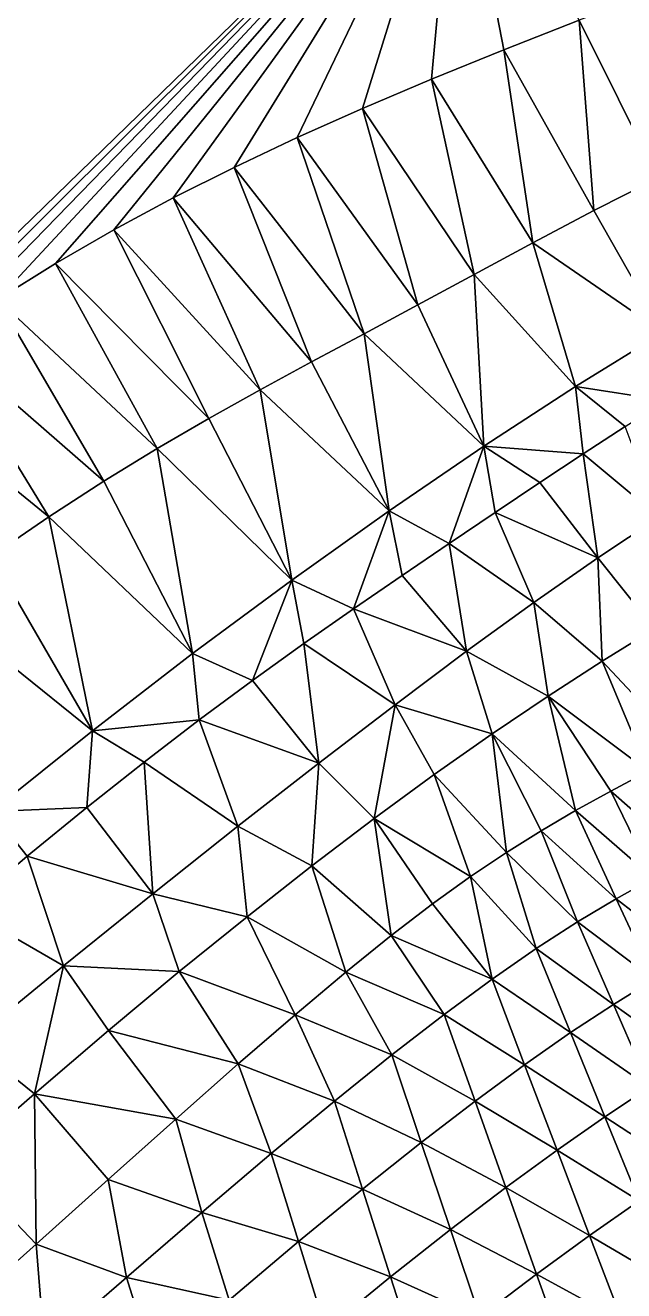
# Model space of a CAD drawing. Header units: metres. Extents: x 0 to 433, y 0 to 317.
# Drawn here: x 89.62 to 96.31, y 243.95 to 258.1 of the extents above; entities that cross this region are included whole.
import ezdxf

# ---------------------------------------------------------------- set-up
doc = ezdxf.new("R2010")
doc.units = ezdxf.units.M
doc.layers.add('TERRAIN_TIN', color=8, linetype='Continuous')

msp = doc.modelspace()

# ---------------------------------------------------------------- linework, layer by layer
at = {"layer": 'TERRAIN_TIN'}
for points in [[(87.33, 253.645, 3), (87.999, 254.141, 3), (94.439, 260.552, 2)], [(87.999, 254.141, 3), (88.657, 254.604, 3), (94.439, 260.552, 2)], [(88.657, 254.604, 3), (89.308, 255.035, 3), (94.439, 260.552, 2)], [(89.308, 255.035, 3), (89.956, 255.435, 3), (94.439, 260.552, 2)], [(89.956, 255.435, 3), (90.609, 255.812, 3), (94.439, 260.552, 2)], [(90.609, 255.812, 3), (91.273, 256.169, 3), (94.439, 260.552, 2)], [(91.273, 256.169, 3), (91.953, 256.511, 3), (94.439, 260.552, 2)], [(91.953, 256.511, 3), (92.657, 256.843, 3), (94.439, 260.552, 2)], [(92.657, 256.843, 3), (93.39, 257.17, 3), (94.439, 260.552, 2)], [(93.39, 257.17, 3), (94.159, 257.497, 3), (94.439, 260.552, 2)], [(94.159, 257.497, 3), (94.968, 257.826, 3), (94.439, 260.552, 2)], [(94.968, 257.826, 3), (95.811, 258.158, 3), (94.439, 260.552, 2)], [(95.811, 258.158, 3), (96.69, 256.392, 4), (96.68, 258.488, 3)], [(94.968, 257.826, 3), (95.977, 256.029, 4), (95.811, 258.158, 3)], [(95.977, 256.029, 4), (96.69, 256.392, 4), (95.811, 258.158, 3)], [(94.159, 257.497, 3), (95.293, 255.668, 4), (94.968, 257.826, 3)], [(95.293, 255.668, 4), (95.977, 256.029, 4), (94.968, 257.826, 3)], [(94.637, 255.315, 4), (94.159, 257.497, 3), (93.39, 257.17, 3)], [(95.293, 255.668, 4), (94.159, 257.497, 3), (94.637, 255.315, 4)], [(92.657, 256.843, 3), (94.009, 254.975, 4), (93.39, 257.17, 3)], [(94.009, 254.975, 4), (94.637, 255.315, 4), (93.39, 257.17, 3)], [(91.953, 256.511, 3), (93.406, 254.651, 4), (92.657, 256.843, 3)], [(93.406, 254.651, 4), (94.009, 254.975, 4), (92.657, 256.843, 3)], [(91.953, 256.511, 3), (91.273, 256.169, 3), (92.82, 254.338, 4)], [(93.406, 254.651, 4), (91.953, 256.511, 3), (92.82, 254.338, 4)], [(95.977, 256.029, 4), (96.749, 254.666, 5), (96.69, 256.392, 4)], [(90.609, 255.812, 3), (92.245, 254.025, 4), (91.273, 256.169, 3)], [(91.273, 256.169, 3), (92.245, 254.025, 4), (92.82, 254.338, 4)], [(95.977, 256.029, 4), (95.293, 255.668, 4), (96.749, 254.666, 5)], [(91.671, 253.704, 4), (90.609, 255.812, 3), (89.956, 255.435, 3)], [(90.609, 255.812, 3), (91.671, 253.704, 4), (92.245, 254.025, 4)], [(95.293, 255.668, 4), (94.637, 255.315, 4), (95.769, 254.061, 5)], [(96.749, 254.666, 5), (95.293, 255.668, 4), (95.769, 254.061, 5)], [(89.308, 255.035, 3), (91.092, 253.367, 4), (89.956, 255.435, 3)], [(91.092, 253.367, 4), (91.671, 253.704, 4), (89.956, 255.435, 3)], [(94.637, 255.315, 4), (94.009, 254.975, 4), (94.745, 253.394, 5)], [(94.637, 255.315, 4), (94.745, 253.394, 5), (95.769, 254.061, 5)], [(90.499, 253.003, 4), (89.308, 255.035, 3), (88.657, 254.604, 3)], [(89.308, 255.035, 3), (90.499, 253.003, 4), (91.092, 253.367, 4)], [(94.009, 254.975, 4), (93.406, 254.651, 4), (94.745, 253.394, 5)], [(89.884, 252.606, 4), (88.657, 254.604, 3), (87.999, 254.141, 3)], [(90.499, 253.003, 4), (88.657, 254.604, 3), (89.884, 252.606, 4)], [(93.686, 252.672, 5), (93.406, 254.651, 4), (92.82, 254.338, 4)], [(94.745, 253.394, 5), (93.406, 254.651, 4), (93.686, 252.672, 5)], [(96.779, 253.905, 6), (96.749, 254.666, 5), (95.769, 254.061, 5)], [(92.245, 254.025, 4), (93.686, 252.672, 5), (92.82, 254.338, 4)], [(89.239, 252.164, 4), (89.884, 252.606, 4), (87.999, 254.141, 3)], [(94.745, 253.394, 5), (95.857, 253.309, 6), (95.769, 254.061, 5)], [(96.327, 253.616, 6), (96.779, 253.905, 6), (95.769, 254.061, 5)], [(95.857, 253.309, 6), (96.327, 253.616, 6), (95.769, 254.061, 5)], [(92.245, 254.025, 4), (91.671, 253.704, 4), (92.598, 251.898, 5)], [(93.686, 252.672, 5), (92.245, 254.025, 4), (92.598, 251.898, 5)], [(91.671, 253.704, 4), (91.092, 253.367, 4), (92.598, 251.898, 5)], [(96.327, 253.616, 6), (95.857, 253.309, 6), (96.704, 252.601, 7)], [(91.092, 253.367, 4), (90.499, 253.003, 4), (91.49, 251.077, 5)], [(91.092, 253.367, 4), (91.49, 251.077, 5), (92.598, 251.898, 5)], [(94.357, 252.307, 6), (94.745, 253.394, 5), (93.686, 252.672, 5)], [(94.745, 253.394, 5), (94.357, 252.307, 6), (94.871, 252.653, 6)], [(95.371, 252.988, 6), (94.745, 253.394, 5), (94.871, 252.653, 6)], [(95.371, 252.988, 6), (95.857, 253.309, 6), (94.745, 253.394, 5)], [(95.857, 253.309, 6), (95.371, 252.988, 6), (96.02, 252.147, 7)], [(95.857, 253.309, 6), (96.02, 252.147, 7), (96.704, 252.601, 7)], [(91.49, 251.077, 5), (90.499, 253.003, 4), (89.884, 252.606, 4)], [(96.02, 252.147, 7), (95.371, 252.988, 6), (94.871, 252.653, 6)], [(93.29, 251.578, 6), (93.686, 252.672, 5), (92.598, 251.898, 5)], [(93.29, 251.578, 6), (93.831, 251.949, 6), (93.686, 252.672, 5)], [(93.831, 251.949, 6), (94.357, 252.307, 6), (93.686, 252.672, 5)], [(94.357, 252.307, 6), (95.305, 251.648, 7), (94.871, 252.653, 6)], [(95.305, 251.648, 7), (96.02, 252.147, 7), (94.871, 252.653, 6)], [(89.884, 252.606, 4), (89.239, 252.164, 4), (90.369, 250.213, 5)], [(91.49, 251.077, 5), (89.884, 252.606, 4), (90.369, 250.213, 5)], [(96.02, 252.147, 7), (96.655, 251.351, 8), (96.704, 252.601, 7)], [(94.552, 251.102, 7), (94.357, 252.307, 6), (93.831, 251.949, 6)], [(94.357, 252.307, 6), (94.552, 251.102, 7), (95.305, 251.648, 7)], [(89.239, 252.164, 4), (88.557, 251.672, 4), (90.369, 250.213, 5)], [(96.07, 250.991, 8), (96.02, 252.147, 7), (95.305, 251.648, 7)], [(96.07, 250.991, 8), (96.655, 251.351, 8), (96.02, 252.147, 7)], [(93.29, 251.578, 6), (94.552, 251.102, 7), (93.831, 251.949, 6)], [(91.49, 251.077, 5), (92.159, 250.775, 6), (92.598, 251.898, 5)], [(92.159, 250.775, 6), (92.734, 251.188, 6), (92.598, 251.898, 5)], [(92.734, 251.188, 6), (93.29, 251.578, 6), (92.598, 251.898, 5)], [(88.557, 251.672, 4), (89.243, 249.312, 5), (90.369, 250.213, 5)], [(94.552, 251.102, 7), (95.464, 250.601, 8), (95.305, 251.648, 7)], [(95.464, 250.601, 8), (96.07, 250.991, 8), (95.305, 251.648, 7)], [(92.734, 251.188, 6), (93.753, 250.504, 7), (93.29, 251.578, 6)], [(93.753, 250.504, 7), (94.552, 251.102, 7), (93.29, 251.578, 6)], [(96.655, 251.351, 8), (96.07, 250.991, 8), (97.012, 249.985, 9)], [(91.565, 250.335, 6), (91.49, 251.077, 5), (90.369, 250.213, 5)], [(92.159, 250.775, 6), (91.49, 251.077, 5), (91.565, 250.335, 6)], [(92.734, 251.188, 6), (92.159, 250.775, 6), (92.901, 249.852, 7)], [(93.753, 250.504, 7), (92.734, 251.188, 6), (92.901, 249.852, 7)], [(94.552, 251.102, 7), (93.753, 250.504, 7), (94.837, 250.18, 8)], [(95.464, 250.601, 8), (94.552, 251.102, 7), (94.837, 250.18, 8)], [(96.07, 250.991, 8), (95.464, 250.601, 8), (96.581, 249.761, 9)], [(96.07, 250.991, 8), (96.581, 249.761, 9), (97.012, 249.985, 9)], [(92.159, 250.775, 6), (91.565, 250.335, 6), (92.901, 249.852, 7)], [(93.519, 249.233, 8), (93.753, 250.504, 7), (92.901, 249.852, 7)], [(93.753, 250.504, 7), (93.519, 249.233, 8), (94.19, 249.724, 8)], [(93.753, 250.504, 7), (94.19, 249.724, 8), (94.837, 250.18, 8)], [(95.772, 249.321, 9), (95.464, 250.601, 8), (94.837, 250.18, 8)], [(95.464, 250.601, 8), (96.167, 249.54, 9), (96.581, 249.761, 9)], [(96.167, 249.54, 9), (95.464, 250.601, 8), (95.772, 249.321, 9)], [(89.243, 249.312, 5), (90.308, 249.357, 6), (90.369, 250.213, 5)], [(90.308, 249.357, 6), (90.948, 249.864, 6), (90.369, 250.213, 5)], [(90.948, 249.864, 6), (91.565, 250.335, 6), (90.369, 250.213, 5)], [(91.565, 250.335, 6), (90.948, 249.864, 6), (91.997, 249.147, 7)], [(91.565, 250.335, 6), (91.997, 249.147, 7), (92.901, 249.852, 7)], [(94.19, 249.724, 8), (94.999, 248.852, 9), (94.837, 250.18, 8)], [(95.387, 249.095, 9), (95.772, 249.321, 9), (94.837, 250.18, 8)], [(94.999, 248.852, 9), (95.387, 249.095, 9), (94.837, 250.18, 8)], [(90.948, 249.864, 6), (90.308, 249.357, 6), (91.045, 248.391, 7)], [(90.948, 249.864, 6), (91.045, 248.391, 7), (91.997, 249.147, 7)], [(91.997, 249.147, 7), (92.823, 248.704, 8), (92.901, 249.852, 7)], [(92.823, 248.704, 8), (93.519, 249.233, 8), (92.901, 249.852, 7)], [(94.19, 249.724, 8), (93.519, 249.233, 8), (94.598, 248.583, 9)], [(94.999, 248.852, 9), (94.19, 249.724, 8), (94.598, 248.583, 9)], [(96.167, 249.54, 9), (97.045, 248.767, 10), (96.581, 249.761, 9)], [(96.64, 248.564, 10), (96.167, 249.54, 9), (95.772, 249.321, 9)], [(96.64, 248.564, 10), (97.045, 248.767, 10), (96.167, 249.54, 9)], [(88.947, 248.22, 6), (89.641, 248.81, 6), (89.243, 249.312, 5)], [(89.641, 248.81, 6), (90.308, 249.357, 6), (89.243, 249.312, 5)], [(91.045, 248.391, 7), (90.308, 249.357, 6), (89.641, 248.81, 6)], [(93.711, 247.925, 9), (93.519, 249.233, 8), (92.823, 248.704, 8)], [(93.519, 249.233, 8), (94.173, 248.278, 9), (94.598, 248.583, 9)], [(93.711, 247.925, 9), (94.173, 248.278, 9), (93.519, 249.233, 8)], [(95.387, 249.095, 9), (96.225, 248.336, 10), (95.772, 249.321, 9)], [(96.225, 248.336, 10), (96.64, 248.564, 10), (95.772, 249.321, 9)], [(91.997, 249.147, 7), (91.045, 248.391, 7), (92.098, 248.134, 8)], [(92.823, 248.704, 8), (91.997, 249.147, 7), (92.098, 248.134, 8)], [(95.791, 248.076, 10), (95.387, 249.095, 9), (94.999, 248.852, 9)], [(95.387, 249.095, 9), (95.791, 248.076, 10), (96.225, 248.336, 10)], [(89.641, 248.81, 6), (88.947, 248.22, 6), (90.046, 247.586, 7)], [(91.045, 248.391, 7), (89.641, 248.81, 6), (90.046, 247.586, 7)], [(95.332, 247.779, 10), (94.999, 248.852, 9), (94.598, 248.583, 9)], [(95.332, 247.779, 10), (95.791, 248.076, 10), (94.999, 248.852, 9)], [(93.203, 247.516, 9), (92.823, 248.704, 8), (92.098, 248.134, 8)], [(93.203, 247.516, 9), (93.711, 247.925, 9), (92.823, 248.704, 8)], [(94.173, 248.278, 9), (94.838, 247.436, 10), (94.598, 248.583, 9)], [(94.838, 247.436, 10), (95.332, 247.779, 10), (94.598, 248.583, 9)], [(97.076, 247.679, 11), (96.64, 248.564, 10), (96.225, 248.336, 10)], [(91.341, 247.521, 8), (91.045, 248.391, 7), (90.046, 247.586, 7)], [(91.045, 248.391, 7), (91.341, 247.521, 8), (92.098, 248.134, 8)], [(94.838, 247.436, 10), (94.173, 248.278, 9), (93.711, 247.925, 9)], [(95.791, 248.076, 10), (96.646, 247.432, 11), (96.225, 248.336, 10)], [(96.646, 247.432, 11), (97.076, 247.679, 11), (96.225, 248.336, 10)], [(90.046, 247.586, 7), (88.947, 248.22, 6), (89.005, 246.733, 7)], [(91.341, 247.521, 8), (92.635, 247.04, 9), (92.098, 248.134, 8)], [(92.635, 247.04, 9), (93.203, 247.516, 9), (92.098, 248.134, 8)], [(95.791, 248.076, 10), (95.332, 247.779, 10), (96.195, 247.154, 11)], [(96.646, 247.432, 11), (95.791, 248.076, 10), (96.195, 247.154, 11)], [(94.302, 247.042, 10), (93.711, 247.925, 9), (93.203, 247.516, 9)], [(94.838, 247.436, 10), (93.711, 247.925, 9), (94.302, 247.042, 10)], [(95.332, 247.779, 10), (94.838, 247.436, 10), (95.715, 246.839, 11)], [(96.195, 247.154, 11), (95.332, 247.779, 10), (95.715, 246.839, 11)], [(89.722, 246.157, 8), (90.046, 247.586, 7), (89.005, 246.733, 7)], [(89.722, 246.157, 8), (90.55, 246.862, 8), (90.046, 247.586, 7)], [(90.55, 246.862, 8), (91.341, 247.521, 8), (90.046, 247.586, 7)], [(90.55, 246.862, 8), (92.001, 246.49, 9), (91.341, 247.521, 8)], [(91.341, 247.521, 8), (92.001, 246.49, 9), (92.635, 247.04, 9)], [(93.203, 247.516, 9), (92.635, 247.04, 9), (93.717, 246.59, 10)], [(94.302, 247.042, 10), (93.203, 247.516, 9), (93.717, 246.59, 10)], [(94.838, 247.436, 10), (94.302, 247.042, 10), (95.201, 246.481, 11)], [(94.838, 247.436, 10), (95.201, 246.481, 11), (95.715, 246.839, 11)], [(96.646, 247.432, 11), (96.195, 247.154, 11), (97.067, 246.527, 12)], [(96.195, 247.154, 11), (95.715, 246.839, 11), (96.598, 246.231, 12)], [(97.067, 246.527, 12), (96.195, 247.154, 11), (96.598, 246.231, 12)], [(92.001, 246.49, 9), (93.075, 246.073, 10), (92.635, 247.04, 9)], [(92.635, 247.04, 9), (93.075, 246.073, 10), (93.717, 246.59, 10)], [(94.647, 246.075, 11), (94.302, 247.042, 10), (93.717, 246.59, 10)], [(95.201, 246.481, 11), (94.302, 247.042, 10), (94.647, 246.075, 11)], [(91.302, 245.873, 9), (90.55, 246.862, 8), (89.722, 246.157, 8)], [(90.55, 246.862, 8), (91.302, 245.873, 9), (92.001, 246.49, 9)], [(95.201, 246.481, 11), (96.099, 245.899, 12), (95.715, 246.839, 11)], [(95.715, 246.839, 11), (96.099, 245.899, 12), (96.598, 246.231, 12)], [(88.855, 245.401, 8), (89.722, 246.157, 8), (89.005, 246.733, 7)], [(93.075, 246.073, 10), (94.045, 245.613, 11), (93.717, 246.59, 10)], [(94.045, 245.613, 11), (94.647, 246.075, 11), (93.717, 246.59, 10)], [(92.001, 246.49, 9), (91.302, 245.873, 9), (92.368, 245.487, 10)], [(93.075, 246.073, 10), (92.001, 246.49, 9), (92.368, 245.487, 10)], [(95.201, 246.481, 11), (94.647, 246.075, 11), (95.565, 245.527, 12)], [(96.099, 245.899, 12), (95.201, 246.481, 11), (95.565, 245.527, 12)], [(88.855, 245.401, 8), (89.741, 244.475, 9), (89.722, 246.157, 8)], [(91.302, 245.873, 9), (89.722, 246.157, 8), (90.547, 245.198, 9)], [(89.722, 246.157, 8), (89.741, 244.475, 9), (90.547, 245.198, 9)], [(96.099, 245.899, 12), (97.001, 245.308, 13), (96.598, 246.231, 12)], [(93.389, 245.091, 11), (93.075, 246.073, 10), (92.368, 245.487, 10)], [(93.075, 246.073, 10), (93.389, 245.091, 11), (94.045, 245.613, 11)], [(94.045, 245.613, 11), (94.991, 245.108, 12), (94.647, 246.075, 11)], [(94.647, 246.075, 11), (94.991, 245.108, 12), (95.565, 245.527, 12)], [(91.594, 244.83, 10), (91.302, 245.873, 9), (90.547, 245.198, 9)], [(91.302, 245.873, 9), (91.594, 244.83, 10), (92.368, 245.487, 10)], [(96.482, 244.96, 13), (96.099, 245.899, 12), (95.565, 245.527, 12)], [(97.001, 245.308, 13), (96.099, 245.899, 12), (96.482, 244.96, 13)], [(93.389, 245.091, 11), (94.372, 244.637, 12), (94.045, 245.613, 11)], [(94.372, 244.637, 12), (94.991, 245.108, 12), (94.045, 245.613, 11)], [(88.889, 243.714, 9), (89.741, 244.475, 9), (88.855, 245.401, 8)], [(91.594, 244.83, 10), (92.674, 244.503, 11), (92.368, 245.487, 10)], [(92.674, 244.503, 11), (93.389, 245.091, 11), (92.368, 245.487, 10)], [(94.991, 245.108, 12), (95.928, 244.572, 13), (95.565, 245.527, 12)], [(95.928, 244.572, 13), (96.482, 244.96, 13), (95.565, 245.527, 12)], [(89.741, 244.475, 9), (90.75, 244.103, 10), (90.547, 245.198, 9)], [(90.75, 244.103, 10), (91.594, 244.83, 10), (90.547, 245.198, 9)], [(93.703, 244.109, 12), (93.389, 245.091, 11), (92.674, 244.503, 11)], [(94.372, 244.637, 12), (93.389, 245.091, 11), (93.703, 244.109, 12)], [(94.991, 245.108, 12), (94.372, 244.637, 12), (95.335, 244.141, 13)], [(94.991, 245.108, 12), (95.335, 244.141, 13), (95.928, 244.572, 13)], [(95.928, 244.572, 13), (96.866, 244.02, 14), (96.482, 244.96, 13)], [(91.594, 244.83, 10), (90.75, 244.103, 10), (91.897, 243.848, 11)], [(91.594, 244.83, 10), (91.897, 243.848, 11), (92.674, 244.503, 11)], [(94.699, 243.66, 13), (94.372, 244.637, 12), (93.703, 244.109, 12)], [(94.372, 244.637, 12), (94.699, 243.66, 13), (95.335, 244.141, 13)], [(95.928, 244.572, 13), (95.335, 244.141, 13), (96.292, 243.617, 14)], [(96.866, 244.02, 14), (95.928, 244.572, 13), (96.292, 243.617, 14)], [(89.741, 244.475, 9), (88.889, 243.714, 9), (89.834, 243.307, 10)], [(90.75, 244.103, 10), (89.741, 244.475, 9), (89.834, 243.307, 10)], [(91.897, 243.848, 11), (92.98, 243.518, 12), (92.674, 244.503, 11)], [(92.98, 243.518, 12), (93.703, 244.109, 12), (92.674, 244.503, 11)], [(94.699, 243.66, 13), (95.679, 243.173, 14), (95.335, 244.141, 13)], [(95.335, 244.141, 13), (95.679, 243.173, 14), (96.292, 243.617, 14)], [(91.058, 243.128, 11), (90.75, 244.103, 10), (89.834, 243.307, 10)], [(90.75, 244.103, 10), (91.058, 243.128, 11), (91.897, 243.848, 11)], [(93.703, 244.109, 12), (92.98, 243.518, 12), (94.017, 243.126, 13)], [(94.699, 243.66, 13), (93.703, 244.109, 12), (94.017, 243.126, 13)], [(97.249, 243.08, 15), (96.866, 244.02, 14), (96.292, 243.617, 14)]]:
    msp.add_3dface(points, dxfattribs=at)

doc.saveas('drawing.dxf')
